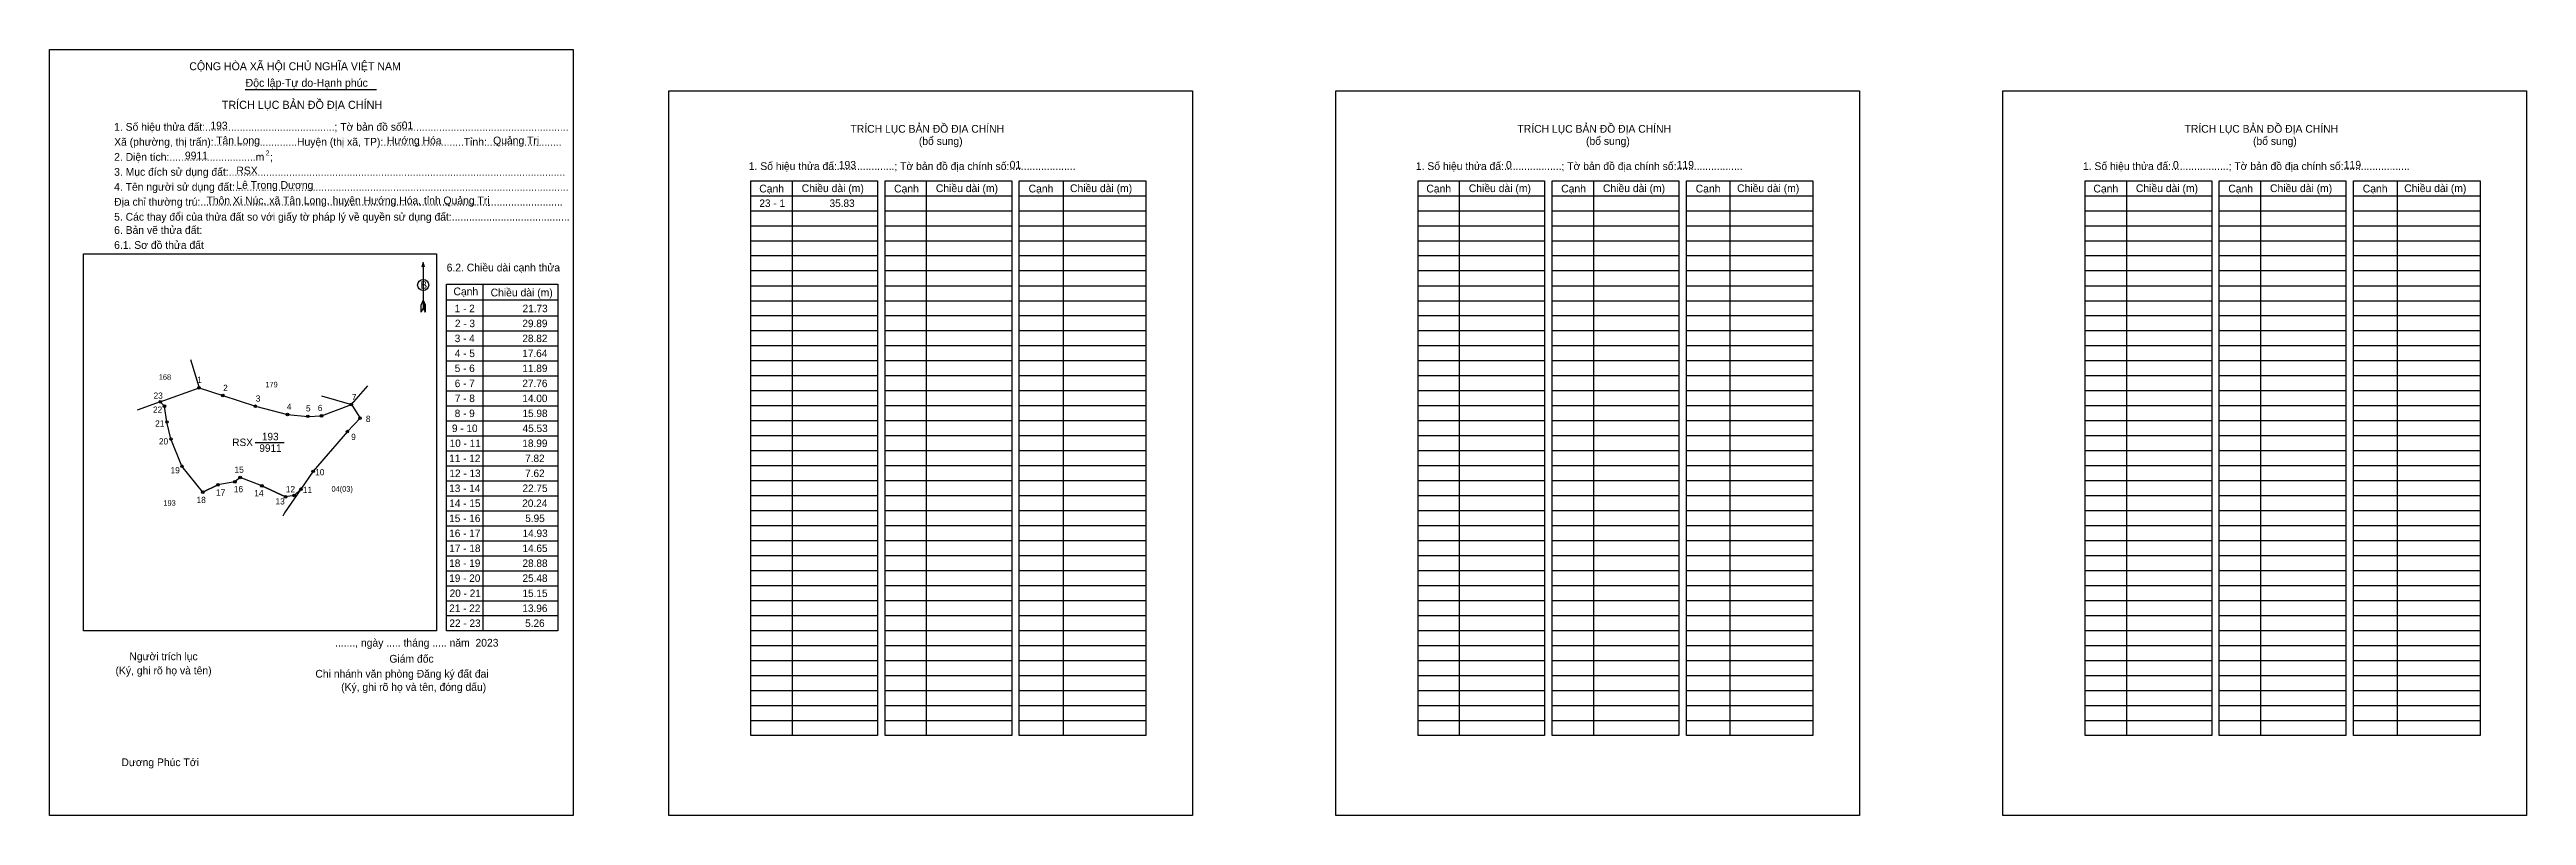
# Model space of a CAD drawing. Extents: x 542128 to 544281, y 1836795 to 1837460.
import ezdxf

# ---------------------------------------------------------------- set-up
doc = ezdxf.new("R2010")
doc.units = 0
for name, color, linetype in [('Level 1', 7, 'Continuous'), ('Level 10', 7, 'Continuous'), ('Level 11', 7, 'Continuous'), ('Level 13', 7, 'Continuous'), ('Level 2', 7, 'Continuous'), ('Level 36', 7, 'Continuous'), ('Level 52', 7, 'Continuous'), ('Level 6', 7, 'Continuous'), ('Level 63', 7, 'Continuous'), ('Level 9', 7, 'Continuous')]:
    doc.layers.add(name, color=color, linetype=linetype)

msp = doc.modelspace()

# ---------------------------------------------------------------- linework, layer by layer
at = {"layer": 'Level 1'}
for p, q in [((542128.1, 1837424.3), (542128.1, 1837424.3)), ((542666.3, 1837424.3), (542666.3, 1837424.3)), ((542773.6, 1837346.2), (542773.6, 1836864.4)), ((542890.2, 1837346.2), (542890.2, 1836864.4)), ((543009, 1837346.2), (543009, 1836864.4)), ((543353.4, 1837346.2), (543353.4, 1836864.4)), ((543470, 1837346.2), (543470, 1836864.4)), ((543588.7, 1837346.2), (543588.7, 1836864.4)), ((543933.2, 1837346.2), (543933.2, 1836864.4)), ((544049.8, 1837346.2), (544049.8, 1836864.4)), ((544168.5, 1837346.2), (544168.5, 1836864.4)), ((542737.8, 1837333.2), (542847.8, 1837333.2)), ((542854.4, 1837333.2), (542964.4, 1837333.2)), ((542971, 1837333.2), (543081, 1837333.2)), ((543317.6, 1837333.2), (543427.6, 1837333.2)), ((543434.2, 1837333.2), (543544.2, 1837333.2)), ((543550.8, 1837333.2), (543660.8, 1837333.2)), ((543897.4, 1837333.2), (544007.4, 1837333.2)), ((544014, 1837333.2), (544124, 1837333.2)), ((544130.6, 1837333.2), (544240.6, 1837333.2)), ((542737.8, 1837320.1), (542847.8, 1837320.1)), ((542737.8, 1837307.1), (542847.8, 1837307.1)), ((542854.4, 1837320.1), (542964.4, 1837320.1)), ((542854.4, 1837307.1), (542964.4, 1837307.1)), ((542971, 1837320.1), (543081, 1837320.1)), ((542971, 1837307.1), (543081, 1837307.1)), ((543317.6, 1837320.1), (543427.6, 1837320.1)), ((543317.6, 1837307.1), (543427.6, 1837307.1)), ((543434.2, 1837320.1), (543544.2, 1837320.1)), ((543434.2, 1837307.1), (543544.2, 1837307.1)), ((543550.8, 1837320.1), (543660.8, 1837320.1)), ((543550.8, 1837307.1), (543660.8, 1837307.1)), ((543897.4, 1837320.1), (544007.4, 1837320.1)), ((543897.4, 1837307.1), (544007.4, 1837307.1)), ((544014, 1837320.1), (544124, 1837320.1)), ((544014, 1837307.1), (544124, 1837307.1)), ((544130.6, 1837320.1), (544240.6, 1837320.1)), ((544130.6, 1837307.1), (544240.6, 1837307.1)), ((542157.7, 1837282.6), (542157.7, 1837282.6)), ((542737.8, 1837294.1), (542847.8, 1837294.1)), ((542737.8, 1837281.1), (542847.8, 1837281.1)), ((542854.4, 1837294.1), (542964.4, 1837294.1)), ((542854.4, 1837281.1), (542964.4, 1837281.1)), ((542971, 1837294.1), (543081, 1837294.1)), ((542971, 1837281.1), (543081, 1837281.1)), ((543317.6, 1837294.1), (543427.6, 1837294.1)), ((543317.6, 1837281.1), (543427.6, 1837281.1)), ((543434.2, 1837294.1), (543544.2, 1837294.1)), ((543434.2, 1837281.1), (543544.2, 1837281.1)), ((543550.8, 1837294.1), (543660.8, 1837294.1)), ((543550.8, 1837281.1), (543660.8, 1837281.1)), ((543897.4, 1837294.1), (544007.4, 1837294.1)), ((543897.4, 1837281.1), (544007.4, 1837281.1)), ((544014, 1837294.1), (544124, 1837294.1)), ((544014, 1837281.1), (544124, 1837281.1)), ((544130.6, 1837294.1), (544240.6, 1837294.1)), ((544130.6, 1837281.1), (544240.6, 1837281.1)), ((542452.9, 1837275.3), (542452.9, 1837235.9)), ((542737.8, 1837268.1), (542847.8, 1837268.1)), ((542854.4, 1837268.1), (542964.4, 1837268.1)), ((542971, 1837268.1), (543081, 1837268.1)), ((543317.6, 1837268.1), (543427.6, 1837268.1)), ((543434.2, 1837268.1), (543544.2, 1837268.1)), ((543550.8, 1837268.1), (543660.8, 1837268.1)), ((543897.4, 1837268.1), (544007.4, 1837268.1)), ((544014, 1837268.1), (544124, 1837268.1)), ((544130.6, 1837268.1), (544240.6, 1837268.1)), ((542451.1, 1837231.9), (542451.2, 1837238.4)), ((542452.9, 1837235.9), (542451.1, 1837231.9)), ((542452.9, 1837242.4), (542451.2, 1837238.4)), ((542452.9, 1837242.4), (542454.6, 1837238.4)), ((542452.9, 1837241.8), (542454.6, 1837237.8)), ((542452.9, 1837241.3), (542454.6, 1837237.2)), ((542452.9, 1837240.7), (542454.6, 1837236.7)), ((542452.9, 1837240.1), (542454.6, 1837236.1)), ((542452.9, 1837239.6), (542454.6, 1837235.5)), ((542452.9, 1837239), (542454.6, 1837234.9)), ((542452.9, 1837238.4), (542454.6, 1837234.3)), ((542452.9, 1837237.9), (542454.6, 1837233.7)), ((542452.9, 1837237.3), (542454.6, 1837233.1)), ((542452.9, 1837236.7), (542454.6, 1837232.6)), ((542452.9, 1837235.9), (542454.6, 1837231.9)), ((542454.6, 1837231.9), (542454.6, 1837238.4)), ((542473.3, 1836986.8), (542473.3, 1837256.4)), ((542473.3, 1837242.7), (542569.9, 1837242.7)), ((542504.6, 1837256.4), (542504.6, 1836955.3)), ((542569.9, 1837256.4), (542569.9, 1836986.8)), ((542737.8, 1837255), (542847.8, 1837255)), ((542737.8, 1837242), (542847.8, 1837242)), ((542854.4, 1837255), (542964.4, 1837255)), ((542854.4, 1837242), (542964.4, 1837242)), ((542971, 1837255), (543081, 1837255)), ((542971, 1837242), (543081, 1837242)), ((543317.6, 1837255), (543427.6, 1837255)), ((543317.6, 1837242), (543427.6, 1837242)), ((543434.2, 1837255), (543544.2, 1837255)), ((543434.2, 1837242), (543544.2, 1837242)), ((543550.8, 1837255), (543660.8, 1837255)), ((543550.8, 1837242), (543660.8, 1837242)), ((543897.4, 1837255), (544007.4, 1837255)), ((543897.4, 1837242), (544007.4, 1837242)), ((544014, 1837255), (544124, 1837255)), ((544014, 1837242), (544124, 1837242)), ((544130.6, 1837255), (544240.6, 1837255)), ((544130.6, 1837242), (544240.6, 1837242)), ((542473.3, 1837228.8), (542569.9, 1837228.8)), ((542473.3, 1837215.8), (542569.9, 1837215.8)), ((542737.8, 1837229), (542847.8, 1837229)), ((542737.8, 1837216), (542847.8, 1837216)), ((542854.4, 1837229), (542964.4, 1837229)), ((542854.4, 1837216), (542964.4, 1837216)), ((542971, 1837229), (543081, 1837229)), ((542971, 1837216), (543081, 1837216)), ((543317.6, 1837229), (543427.6, 1837229)), ((543317.6, 1837216), (543427.6, 1837216)), ((543434.2, 1837229), (543544.2, 1837229)), ((543434.2, 1837216), (543544.2, 1837216)), ((543550.8, 1837229), (543660.8, 1837229)), ((543550.8, 1837216), (543660.8, 1837216)), ((543897.4, 1837229), (544007.4, 1837229)), ((543897.4, 1837216), (544007.4, 1837216)), ((544014, 1837229), (544124, 1837229)), ((544014, 1837216), (544124, 1837216)), ((544130.6, 1837229), (544240.6, 1837229)), ((544130.6, 1837216), (544240.6, 1837216)), ((542473.3, 1837202.8), (542569.9, 1837202.8)), ((542737.8, 1837203), (542847.8, 1837203)), ((542854.4, 1837203), (542964.4, 1837203)), ((542971, 1837203), (543081, 1837203)), ((543317.6, 1837203), (543427.6, 1837203)), ((543434.2, 1837203), (543544.2, 1837203)), ((543550.8, 1837203), (543660.8, 1837203)), ((543897.4, 1837203), (544007.4, 1837203)), ((544014, 1837203), (544124, 1837203)), ((544130.6, 1837203), (544240.6, 1837203)), ((542473.3, 1837189.7), (542569.9, 1837189.7)), ((542473.3, 1837176.7), (542569.9, 1837176.7)), ((542737.8, 1837189.9), (542847.8, 1837189.9)), ((542737.8, 1837176.9), (542847.8, 1837176.9)), ((542854.4, 1837189.9), (542964.4, 1837189.9)), ((542854.4, 1837176.9), (542964.4, 1837176.9)), ((542971, 1837189.9), (543081, 1837189.9)), ((542971, 1837176.9), (543081, 1837176.9)), ((543317.6, 1837189.9), (543427.6, 1837189.9)), ((543317.6, 1837176.9), (543427.6, 1837176.9)), ((543434.2, 1837189.9), (543544.2, 1837189.9)), ((543434.2, 1837176.9), (543544.2, 1837176.9)), ((543550.8, 1837189.9), (543660.8, 1837189.9)), ((543550.8, 1837176.9), (543660.8, 1837176.9)), ((543897.4, 1837189.9), (544007.4, 1837189.9)), ((543897.4, 1837176.9), (544007.4, 1837176.9)), ((544014, 1837189.9), (544124, 1837189.9)), ((544014, 1837176.9), (544124, 1837176.9)), ((544130.6, 1837189.9), (544240.6, 1837189.9)), ((544130.6, 1837176.9), (544240.6, 1837176.9)), ((542473.3, 1837163.7), (542569.9, 1837163.7)), ((542473.3, 1837150.7), (542569.9, 1837150.7)), ((542737.8, 1837163.9), (542847.8, 1837163.9)), ((542737.8, 1837150.9), (542847.8, 1837150.9)), ((542854.4, 1837163.9), (542964.4, 1837163.9)), ((542854.4, 1837150.9), (542964.4, 1837150.9)), ((542971, 1837163.9), (543081, 1837163.9)), ((542971, 1837150.9), (543081, 1837150.9)), ((543317.6, 1837163.9), (543427.6, 1837163.9)), ((543317.6, 1837150.9), (543427.6, 1837150.9)), ((543434.2, 1837163.9), (543544.2, 1837163.9)), ((543434.2, 1837150.9), (543544.2, 1837150.9)), ((543550.8, 1837163.9), (543660.8, 1837163.9)), ((543550.8, 1837150.9), (543660.8, 1837150.9)), ((543897.4, 1837163.9), (544007.4, 1837163.9)), ((543897.4, 1837150.9), (544007.4, 1837150.9)), ((544014, 1837163.9), (544124, 1837163.9)), ((544014, 1837150.9), (544124, 1837150.9)), ((544130.6, 1837163.9), (544240.6, 1837163.9)), ((544130.6, 1837150.9), (544240.6, 1837150.9)), ((542473.3, 1837137.6), (542569.9, 1837137.6)), ((542737.8, 1837137.8), (542847.8, 1837137.8)), ((542854.4, 1837137.8), (542964.4, 1837137.8)), ((542971, 1837137.8), (543081, 1837137.8)), ((543317.6, 1837137.8), (543427.6, 1837137.8)), ((543434.2, 1837137.8), (543544.2, 1837137.8)), ((543550.8, 1837137.8), (543660.8, 1837137.8)), ((543897.4, 1837137.8), (544007.4, 1837137.8)), ((544014, 1837137.8), (544124, 1837137.8)), ((544130.6, 1837137.8), (544240.6, 1837137.8)), ((542473.3, 1837124.6), (542569.9, 1837124.6)), ((542473.3, 1837111.6), (542569.9, 1837111.6)), ((542737.8, 1837124.8), (542847.8, 1837124.8)), ((542737.8, 1837111.8), (542847.8, 1837111.8)), ((542854.4, 1837124.8), (542964.4, 1837124.8)), ((542854.4, 1837111.8), (542964.4, 1837111.8)), ((542971, 1837124.8), (543081, 1837124.8)), ((542971, 1837111.8), (543081, 1837111.8)), ((543317.6, 1837124.8), (543427.6, 1837124.8)), ((543317.6, 1837111.8), (543427.6, 1837111.8)), ((543434.2, 1837124.8), (543544.2, 1837124.8)), ((543434.2, 1837111.8), (543544.2, 1837111.8)), ((543550.8, 1837124.8), (543660.8, 1837124.8)), ((543550.8, 1837111.8), (543660.8, 1837111.8)), ((543897.4, 1837124.8), (544007.4, 1837124.8)), ((543897.4, 1837111.8), (544007.4, 1837111.8)), ((544014, 1837124.8), (544124, 1837124.8)), ((544014, 1837111.8), (544124, 1837111.8)), ((544130.6, 1837124.8), (544240.6, 1837124.8)), ((544130.6, 1837111.8), (544240.6, 1837111.8)), ((542473.3, 1837098.6), (542569.9, 1837098.6)), ((542473.3, 1837085.6), (542569.9, 1837085.6)), ((542737.8, 1837098.8), (542847.8, 1837098.8)), ((542737.8, 1837085.8), (542847.8, 1837085.8)), ((542854.4, 1837098.8), (542964.4, 1837098.8)), ((542854.4, 1837085.8), (542964.4, 1837085.8)), ((542971, 1837098.8), (543081, 1837098.8)), ((542971, 1837085.8), (543081, 1837085.8)), ((543317.6, 1837098.8), (543427.6, 1837098.8)), ((543317.6, 1837085.8), (543427.6, 1837085.8)), ((543434.2, 1837098.8), (543544.2, 1837098.8)), ((543434.2, 1837085.8), (543544.2, 1837085.8)), ((543550.8, 1837098.8), (543660.8, 1837098.8)), ((543550.8, 1837085.8), (543660.8, 1837085.8)), ((543897.4, 1837098.8), (544007.4, 1837098.8)), ((543897.4, 1837085.8), (544007.4, 1837085.8)), ((544014, 1837098.8), (544124, 1837098.8)), ((544014, 1837085.8), (544124, 1837085.8)), ((544130.6, 1837098.8), (544240.6, 1837098.8)), ((544130.6, 1837085.8), (544240.6, 1837085.8)), ((542473.3, 1837072.5), (542569.9, 1837072.5)), ((542737.8, 1837072.7), (542847.8, 1837072.7)), ((542854.4, 1837072.7), (542964.4, 1837072.7)), ((542971, 1837072.7), (543081, 1837072.7)), ((543317.6, 1837072.7), (543427.6, 1837072.7)), ((543434.2, 1837072.7), (543544.2, 1837072.7)), ((543550.8, 1837072.7), (543660.8, 1837072.7)), ((543897.4, 1837072.7), (544007.4, 1837072.7)), ((544014, 1837072.7), (544124, 1837072.7)), ((544130.6, 1837072.7), (544240.6, 1837072.7)), ((542473.3, 1837059.5), (542569.9, 1837059.5)), ((542473.3, 1837046.5), (542569.9, 1837046.5)), ((542737.8, 1837059.7), (542847.8, 1837059.7)), ((542737.8, 1837046.7), (542847.8, 1837046.7)), ((542854.4, 1837059.7), (542964.4, 1837059.7)), ((542854.4, 1837046.7), (542964.4, 1837046.7)), ((542971, 1837059.7), (543081, 1837059.7)), ((542971, 1837046.7), (543081, 1837046.7)), ((543317.6, 1837059.7), (543427.6, 1837059.7)), ((543317.6, 1837046.7), (543427.6, 1837046.7)), ((543434.2, 1837059.7), (543544.2, 1837059.7)), ((543434.2, 1837046.7), (543544.2, 1837046.7)), ((543550.8, 1837059.7), (543660.8, 1837059.7)), ((543550.8, 1837046.7), (543660.8, 1837046.7)), ((543897.4, 1837059.7), (544007.4, 1837059.7)), ((543897.4, 1837046.7), (544007.4, 1837046.7)), ((544014, 1837059.7), (544124, 1837059.7)), ((544014, 1837046.7), (544124, 1837046.7)), ((544130.6, 1837059.7), (544240.6, 1837059.7)), ((544130.6, 1837046.7), (544240.6, 1837046.7)), ((542473.3, 1837033.5), (542569.9, 1837033.5)), ((542473.3, 1837020.5), (542569.9, 1837020.5)), ((542737.8, 1837033.7), (542847.8, 1837033.7)), ((542737.8, 1837020.7), (542847.8, 1837020.7)), ((542854.4, 1837033.7), (542964.4, 1837033.7)), ((542854.4, 1837020.7), (542964.4, 1837020.7)), ((542971, 1837033.7), (543081, 1837033.7)), ((542971, 1837020.7), (543081, 1837020.7)), ((543317.6, 1837033.7), (543427.6, 1837033.7)), ((543317.6, 1837020.7), (543427.6, 1837020.7)), ((543434.2, 1837033.7), (543544.2, 1837033.7)), ((543434.2, 1837020.7), (543544.2, 1837020.7)), ((543550.8, 1837033.7), (543660.8, 1837033.7)), ((543550.8, 1837020.7), (543660.8, 1837020.7)), ((543897.4, 1837033.7), (544007.4, 1837033.7)), ((543897.4, 1837020.7), (544007.4, 1837020.7)), ((544014, 1837033.7), (544124, 1837033.7)), ((544014, 1837020.7), (544124, 1837020.7)), ((544130.6, 1837033.7), (544240.6, 1837033.7)), ((544130.6, 1837020.7), (544240.6, 1837020.7)), ((542473.3, 1837007.4), (542569.9, 1837007.4)), ((542737.8, 1837007.6), (542847.8, 1837007.6)), ((542854.4, 1837007.6), (542964.4, 1837007.6)), ((542971, 1837007.6), (543081, 1837007.6)), ((543317.6, 1837007.6), (543427.6, 1837007.6)), ((543434.2, 1837007.6), (543544.2, 1837007.6)), ((543550.8, 1837007.6), (543660.8, 1837007.6)), ((543897.4, 1837007.6), (544007.4, 1837007.6)), ((544014, 1837007.6), (544124, 1837007.6)), ((544130.6, 1837007.6), (544240.6, 1837007.6)), ((542473.3, 1836994.4), (542569.9, 1836994.4)), ((542473.3, 1836981.4), (542569.9, 1836981.4)), ((542737.8, 1836994.6), (542847.8, 1836994.6)), ((542737.8, 1836981.6), (542847.8, 1836981.6)), ((542854.4, 1836994.6), (542964.4, 1836994.6)), ((542854.4, 1836981.6), (542964.4, 1836981.6)), ((542971, 1836994.6), (543081, 1836994.6)), ((542971, 1836981.6), (543081, 1836981.6)), ((543317.6, 1836994.6), (543427.6, 1836994.6)), ((543317.6, 1836981.6), (543427.6, 1836981.6)), ((543434.2, 1836994.6), (543544.2, 1836994.6)), ((543434.2, 1836981.6), (543544.2, 1836981.6)), ((543550.8, 1836994.6), (543660.8, 1836994.6)), ((543550.8, 1836981.6), (543660.8, 1836981.6)), ((543897.4, 1836994.6), (544007.4, 1836994.6)), ((543897.4, 1836981.6), (544007.4, 1836981.6)), ((544014, 1836994.6), (544124, 1836994.6)), ((544014, 1836981.6), (544124, 1836981.6)), ((544130.6, 1836994.6), (544240.6, 1836994.6)), ((544130.6, 1836981.6), (544240.6, 1836981.6)), ((542473.3, 1836968.4), (542569.9, 1836968.4)), ((542737.8, 1836968.6), (542847.8, 1836968.6)), ((542737.8, 1836955.5), (542847.8, 1836955.5)), ((542854.4, 1836968.6), (542964.4, 1836968.6)), ((542854.4, 1836955.5), (542964.4, 1836955.5)), ((542971, 1836968.6), (543081, 1836968.6)), ((542971, 1836955.5), (543081, 1836955.5)), ((543317.6, 1836968.6), (543427.6, 1836968.6)), ((543317.6, 1836955.5), (543427.6, 1836955.5)), ((543434.2, 1836968.6), (543544.2, 1836968.6)), ((543434.2, 1836955.5), (543544.2, 1836955.5)), ((543550.8, 1836968.6), (543660.8, 1836968.6)), ((543550.8, 1836955.5), (543660.8, 1836955.5)), ((543897.4, 1836968.6), (544007.4, 1836968.6)), ((543897.4, 1836955.5), (544007.4, 1836955.5)), ((544014, 1836968.6), (544124, 1836968.6)), ((544014, 1836955.5), (544124, 1836955.5)), ((544130.6, 1836968.6), (544240.6, 1836968.6)), ((544130.6, 1836955.5), (544240.6, 1836955.5)), ((542464.6, 1836955.3), (542464.6, 1836955.3)), ((542737.8, 1836942.5), (542847.8, 1836942.5)), ((542854.4, 1836942.5), (542964.4, 1836942.5)), ((542971, 1836942.5), (543081, 1836942.5)), ((543317.6, 1836942.5), (543427.6, 1836942.5)), ((543434.2, 1836942.5), (543544.2, 1836942.5)), ((543550.8, 1836942.5), (543660.8, 1836942.5)), ((543897.4, 1836942.5), (544007.4, 1836942.5)), ((544014, 1836942.5), (544124, 1836942.5)), ((544130.6, 1836942.5), (544240.6, 1836942.5)), ((542737.8, 1836929.5), (542847.8, 1836929.5)), ((542737.8, 1836916.5), (542847.8, 1836916.5)), ((542854.4, 1836929.5), (542964.4, 1836929.5)), ((542854.4, 1836916.5), (542964.4, 1836916.5)), ((542971, 1836929.5), (543081, 1836929.5)), ((542971, 1836916.5), (543081, 1836916.5)), ((543317.6, 1836929.5), (543427.6, 1836929.5)), ((543317.6, 1836916.5), (543427.6, 1836916.5)), ((543434.2, 1836929.5), (543544.2, 1836929.5)), ((543434.2, 1836916.5), (543544.2, 1836916.5)), ((543550.8, 1836929.5), (543660.8, 1836929.5)), ((543550.8, 1836916.5), (543660.8, 1836916.5)), ((543897.4, 1836929.5), (544007.4, 1836929.5)), ((543897.4, 1836916.5), (544007.4, 1836916.5)), ((544014, 1836929.5), (544124, 1836929.5)), ((544014, 1836916.5), (544124, 1836916.5)), ((544130.6, 1836929.5), (544240.6, 1836929.5)), ((544130.6, 1836916.5), (544240.6, 1836916.5)), ((542737.8, 1836903.5), (542847.8, 1836903.5)), ((542854.4, 1836903.5), (542964.4, 1836903.5)), ((542971, 1836903.5), (543081, 1836903.5)), ((543317.6, 1836903.5), (543427.6, 1836903.5)), ((543434.2, 1836903.5), (543544.2, 1836903.5)), ((543550.8, 1836903.5), (543660.8, 1836903.5)), ((543897.4, 1836903.5), (544007.4, 1836903.5)), ((544014, 1836903.5), (544124, 1836903.5)), ((544130.6, 1836903.5), (544240.6, 1836903.5)), ((542737.8, 1836890.4), (542847.8, 1836890.4)), ((542737.8, 1836877.4), (542847.8, 1836877.4)), ((542854.4, 1836890.4), (542964.4, 1836890.4)), ((542854.4, 1836877.4), (542964.4, 1836877.4)), ((542971, 1836890.4), (543081, 1836890.4)), ((542971, 1836877.4), (543081, 1836877.4)), ((543317.6, 1836890.4), (543427.6, 1836890.4)), ((543317.6, 1836877.4), (543427.6, 1836877.4)), ((543434.2, 1836890.4), (543544.2, 1836890.4)), ((543434.2, 1836877.4), (543544.2, 1836877.4)), ((543550.8, 1836890.4), (543660.8, 1836890.4)), ((543550.8, 1836877.4), (543660.8, 1836877.4)), ((543897.4, 1836890.4), (544007.4, 1836890.4)), ((543897.4, 1836877.4), (544007.4, 1836877.4)), ((544014, 1836890.4), (544124, 1836890.4)), ((544014, 1836877.4), (544124, 1836877.4)), ((544130.6, 1836890.4), (544240.6, 1836890.4)), ((544130.6, 1836877.4), (544240.6, 1836877.4)), ((542583.2, 1836794.9), (542583.2, 1836794.9)), ((543121.4, 1836794.9), (543121.4, 1836794.9))]:
    msp.add_line(p, q, dxfattribs=at)
for points in [[(542737.8, 1837346.2), (542847.8, 1837346.2), (542847.8, 1836864.4), (542737.8, 1836864.4)], [(542854.4, 1837346.2), (542964.4, 1837346.2), (542964.4, 1836864.4), (542854.4, 1836864.4)], [(542971, 1837346.2), (543081, 1837346.2), (543081, 1836864.4), (542971, 1836864.4)], [(543317.6, 1837346.2), (543427.6, 1837346.2), (543427.6, 1836864.4), (543317.6, 1836864.4)], [(543434.2, 1837346.2), (543544.2, 1837346.2), (543544.2, 1836864.4), (543434.2, 1836864.4)], [(543550.8, 1837346.2), (543660.8, 1837346.2), (543660.8, 1836864.4), (543550.8, 1836864.4)], [(543897.4, 1837346.2), (544007.4, 1837346.2), (544007.4, 1836864.4), (543897.4, 1836864.4)], [(544014, 1837346.2), (544124, 1837346.2), (544124, 1836864.4), (544014, 1836864.4)], [(544130.6, 1837346.2), (544240.6, 1837346.2), (544240.6, 1836864.4), (544130.6, 1836864.4)], [(542157.7, 1837282.6), (542464.6, 1837282.6), (542464.6, 1836955.3), (542157.7, 1836955.3)], [(542473.3, 1837256.4), (542569.9, 1837256.4), (542569.9, 1836955.3), (542473.3, 1836955.3)]]:
    msp.add_lwpolyline(points, close=True, dxfattribs=at)
msp.add_lwpolyline([(542454, 1837271.1), (542452.9, 1837275.3), (542451.8, 1837271.1)], dxfattribs=at)
msp.add_circle((542452.9, 1837255.6), 4.81, dxfattribs=at)
at = {"layer": 'Level 10'}
for p, q in [((542250.6, 1837190.9), (542258.1, 1837166.3)), ((542364.5, 1837159.4), (542390.5, 1837151.8))]:
    msp.add_line(p, q, dxfattribs=at)
msp.add_lwpolyline([(542224.4, 1837154.2), (542258.1, 1837166.3), (542278.7, 1837159.6), (542307.1, 1837150.3), (542335, 1837143.1), (542352.6, 1837141.5), (542364.5, 1837142), (542390.5, 1837151.8), (542398, 1837139.9), (542387, 1837128.3), (542357.3, 1837093.8), (542346.6, 1837078.2), (542340.8, 1837072.8), (542333.3, 1837071.6), (542312.7, 1837081.2), (542293.8, 1837088.4), (542289.2, 1837084.6), (542274.5, 1837082), (542261.3, 1837075.7), (542243.2, 1837098.2), (542233.7, 1837121.9), (542230.2, 1837136.6), (542228, 1837150.4)], close=True, dxfattribs=at)
at = {"layer": 'Level 11'}
for centre in [(542224.4, 1837154.2), (542224.4, 1837154.2), (542228, 1837150.4), (542258.1, 1837166.3), (542278.7, 1837159.6), (542307.1, 1837150.3), (542390.5, 1837151.8), (542230.2, 1837136.6), (542335, 1837143.1), (542352.6, 1837141.5), (542364.5, 1837142), (542387, 1837128.3), (542398, 1837139.9), (542233.7, 1837121.9), (542243.2, 1837098.2), (542289.2, 1837084.6), (542293.8, 1837088.4), (542357.3, 1837093.8), (542261.3, 1837075.7), (542274.5, 1837082), (542312.7, 1837081.2), (542333.3, 1837071.6), (542340.8, 1837072.8), (542346.6, 1837078.2)]:
    msp.add_circle(centre, 1.09, dxfattribs=at)
at = {"layer": 'Level 13'}
msp.add_line((542298.2, 1837425.5), (542412.3, 1837425.5), dxfattribs=at)
at = {"layer": 'Level 2'}
for points in [[(542128.1, 1837460.1), (542583.2, 1837460.1), (542583.2, 1836794.9), (542128.1, 1836794.9)], [(542666.3, 1837424.3), (543121.4, 1837424.3), (543121.4, 1836794.9), (542666.3, 1836794.9)], [(543246.1, 1837424.3), (543701.2, 1837424.3), (543701.2, 1836794.9), (543246.1, 1836794.9)], [(543825.9, 1837424.3), (544281, 1837424.3), (544281, 1836794.9), (543825.9, 1836794.9)]]:
    msp.add_lwpolyline(points, close=True, dxfattribs=at)
at = {"layer": 'Level 36'}
for p, q in [((542224.4, 1837154.2), (542204.2, 1837146.9)), ((542224.4, 1837154.2), (542228, 1837150.4)), ((542390.5, 1837151.8), (542404.9, 1837168.1)), ((542261.3, 1837075.7), (542274.5, 1837082)), ((542312.7, 1837081.2), (542333.3, 1837071.6)), ((542340.8, 1837072.8), (542346.6, 1837078.2))]:
    msp.add_line(p, q, dxfattribs=at)
at = {"layer": 'Level 63'}
msp.add_lwpolyline([(542346.6, 1837078.2), (542332.5, 1837057.7), (542331, 1837054.7)], dxfattribs=at)
at = {"layer": 'Level 9'}
msp.add_line((542306.9, 1837118.9), (542332.2, 1837118.9), dxfattribs=at)

# ---------------------------------------------------------------- texts
at = {"layer": 'Level 1'}
for s, height, p in [('TRÍCH LỤC BẢN ĐỒ ĐỊA CHÍNH', 7.032, (542277.8, 1837408.6)), ('1. Số hiệu thửa đất:.............................................; Tờ bản đồ số:.........................................................', 6.7278, (542184.3, 1837389.6)), ('TRÍCH LỤC BẢN ĐỒ ĐỊA CHÍNH', 6.728, (542824.3, 1837387.9)), ('TRÍCH LỤC BẢN ĐỒ ĐỊA CHÍNH', 6.728, (543404, 1837387.9)), ('TRÍCH LỤC BẢN ĐỒ ĐỊA CHÍNH', 6.728, (543983.8, 1837387.9)), ('Xã (phường, thị trấn):.............................Huyện (thị xã, TP):............................Tỉnh:..........................', 6.7278, (542184.3, 1837376.6)), ('2. Diện tích:..............................m  ;', 6.728, (542184.3, 1837363.5)), ('2', 4.34, (542316, 1837368.1)), ('(bổ sung)', 6.73, (542883.7, 1837377.3)), ('(bổ sung)', 6.73, (543463.6, 1837377.3)), ('(bổ sung)', 6.73, (544043.3, 1837377.3)), ('4. Tên người sử dụng đất:....................................................................................................................', 6.7278, (542184.3, 1837337.5)), ('3. Mục đích sử dụng đất:.....................................................................................................................', 6.7278, (542184.3, 1837350.5)), ('1. Số hiệu thửa đấ:....................; Tờ bản đồ địa chính số:.......................', 6.728, (542735.9, 1837355.5)), ('Cạnh', 6.73, (542745, 1837336)), ('Chiều dài (m)', 6.728, (542781.9, 1837336.3)), ('Cạnh', 6.73, (542862.2, 1837336)), ('Chiều dài (m)', 6.728, (542898.5, 1837336.3)), ('Cạnh', 6.73, (542979.1, 1837336)), ('Chiều dài (m)', 6.728, (543015.1, 1837336.3)), ('1. Số hiệu thửa đấ:....................; Tờ bản đồ địa chính số:.......................', 6.728, (543315.7, 1837355.5)), ('Cạnh', 6.73, (543324.8, 1837336)), ('Chiều dài (m)', 6.728, (543361.7, 1837336.3)), ('Cạnh', 6.73, (543442, 1837336)), ('Chiều dài (m)', 6.728, (543478.3, 1837336.3)), ('Cạnh', 6.73, (543558.9, 1837336)), ('Chiều dài (m)', 6.728, (543594.9, 1837336.3)), ('1. Số hiệu thửa đấ:....................; Tờ bản đồ địa chính số:.......................', 6.728, (543895.5, 1837355.5)), ('Cạnh', 6.73, (543904.6, 1837336)), ('Chiều dài (m)', 6.728, (543941.5, 1837336.3)), ('Cạnh', 6.73, (544021.8, 1837336)), ('Chiều dài (m)', 6.728, (544058.1, 1837336.3)), ('Cạnh', 6.73, (544138.7, 1837336)), ('Chiều dài (m)', 6.728, (544174.7, 1837336.3)), ('Địa chỉ thường trú:..............................................................................................................................', 6.7278, (542184.3, 1837324.5)), ('5. Các thay đổi của thửa đất so với giấy tờ pháp lý về quyền sử dụng đất:.........................................', 6.7278, (542184.3, 1837311.5)), ('6. Bản vẽ thửa đất:', 6.728, (542184.3, 1837300)), ('6.1. Sơ đồ thửa đất', 6.728, (542184.3, 1837287)), ('B', 6.51, (542450.5, 1837252.4)), ('6.2. Chiều dài cạnh thửa', 6.728, (542473.3, 1837267.4)), ('Cạnh', 6.73, (542479.2, 1837246.7)), ('Chiều dài (m)', 6.728, (542511.5, 1837245.7)), ('168', 4.8, (542223.1, 1837173.3)), ('179', 4.8, (542315.7, 1837166.7)), ('193', 4.8, (542227.1, 1837063.9)), ('04(03)', 4.8, (542373.2, 1837076.1)), ('Người trích lục', 6.728, (542197.5, 1836929.7)), ('......., ngày ..... tháng ..... năm  2023', 6.728, (542376.3, 1836941.5)), ('Giám đốc', 6.73, (542423.5, 1836927.6)), ('(Ký, ghi rõ họ và tên)', 6.728, (542185.5, 1836917.4)), ('Chi nhánh văn phòng Đăng ký đất đai ', 6.728, (542359.2, 1836914.6)), ('(Ký, ghi rõ họ và tên, đóng dấu)', 6.728, (542381.6, 1836903.1)), ('Dương Phúc Tới', 6.728, (542190.6, 1836837.7))]:
    msp.add_text(s, height=height, dxfattribs=at).set_placement(p)
at = {"layer": 'Level 13'}
for s, height, p in [('CỘNG HÒA XÃ HỘI CHỦ NGHĨA VIỆT NAM', 6.875, (542249.6, 1837442.2)), ('Độc lập-Tự do-Hạnh phúc', 6.875, (542298.5, 1837427.8)), ('RSX', 6.51, (542287, 1837115.7)), ('9911', 6.51, (542310.5, 1837110.7)), ('193', 6.51, (542312.7, 1837120.7))]:
    msp.add_text(s, height=height, dxfattribs=at).set_placement(p)
at = {"layer": 'Level 52'}
for s, p in [('23 - 1', (542745.1, 1837323.4)), ('35.83', (542806.1, 1837323.4)), ('1 - 2', (542480.3, 1837232)), ('21.73', (542539.3, 1837232)), ('2 - 3', (542480.5, 1837219)), ('29.89', (542539.1, 1837219)), ('3 - 4', (542480.3, 1837206)), ('4 - 5', (542480.4, 1837193)), ('28.82', (542539.1, 1837206)), ('17.64', (542539, 1837193)), ('5 - 6', (542480.3, 1837180)), ('6 - 7', (542480.3, 1837166.9)), ('27.76', (542539.1, 1837166.9)), ('11.89', (542539.1, 1837180)), ('7 - 8', (542480.4, 1837153.9)), ('14.00', (542539.1, 1837153.9)), ('9 - 10', (542477.9, 1837127.9)), ('8 - 9', (542480.3, 1837140.9)), ('45.53', (542539.3, 1837127.9)), ('15.98', (542539.2, 1837140.9)), ('11 - 12', (542475.5, 1837101.8)), ('10 - 11', (542475.9, 1837114.9)), ('18.99', (542539.1, 1837114.9)), ('7.82', (542541.5, 1837101.8)), ('12 - 13', (542475.7, 1837088.8)), ('7.62', (542541.5, 1837088.8)), ('13 - 14', (542475.5, 1837075.8)), ('14 - 15', (542475.6, 1837062.8)), ('20.24', (542539, 1837062.8)), ('22.75', (542539.2, 1837075.8)), ('15 - 16', (542475.5, 1837049.7)), ('16 - 17', (542475.5, 1837036.7)), ('14.93', (542539.3, 1837036.7)), ('5.95', (542541.6, 1837049.7)), ('17 - 18', (542475.6, 1837023.7)), ('14.65', (542539.2, 1837023.7)), ('19 - 20', (542475.5, 1836997.7)), ('18 - 19', (542475.5, 1837010.7)), ('28.88', (542539.2, 1837010.7)), ('25.48', (542539.2, 1836997.7)), ('21 - 22', (542475.5, 1836971.6)), ('20 - 21', (542475.9, 1836984.6)), ('13.96', (542539.1, 1836971.6)), ('15.15', (542539.2, 1836984.6)), ('22 - 23', (542475.7, 1836958.6)), ('5.26', (542541.5, 1836958.6))]:
    msp.add_text(s, height=6.51, dxfattribs=at).set_placement(p)
at = {"layer": 'Level 6'}
for s, height, p in [('193', 6.73, (542267.9, 1837390.8)), ('01', 6.73, (542434.2, 1837390.9)), ('9911', 6.73, (542245.8, 1837364.7)), ('Tân Long', 6.73, (542273, 1837377.8)), ('Hướng Hóa', 6.73, (542421.4, 1837377.8)), ('Quảng Trị', 6.73, (542513.7, 1837377.8)), ('RSX', 6.73, (542290.5, 1837351.7)), ('Lê Trọng Dương', 6.728, (542290.5, 1837339.1)), ('193', 6.73, (542814.1, 1837356.6)), ('01', 6.73, (542962.6, 1837356.7)), ('0', 6.73, (543394, 1837356.6)), ('119', 6.73, (543542.4, 1837356.7)), ('0', 6.73, (543973.7, 1837356.6)), ('119', 6.73, (544122.2, 1837356.7)), ('Thôn Xi Núc, xã Tân Long, huyện Hướng Hóa, tỉnh Quảng Trị', 6.728, (542264.6, 1837325.7))]:
    msp.add_text(s, height=height, dxfattribs=at).set_placement(p)
at = {"layer": 'Level 9'}
for s, p in [('1', (542256.4, 1837170.6)), ('22', (542218, 1837144.6)), ('23', (542218.5, 1837156.8)), ('2', (542279, 1837163.5)), ('3', (542307.4, 1837154.3)), ('4', (542334.4, 1837147.2)), ('5', (542351, 1837145.8)), ('6', (542361.3, 1837146.1)), ('7', (542390.9, 1837155.6)), ('21', (542219.9, 1837132.6)), ('8', (542403.1, 1837136.6)), ('20', (542223.2, 1837117.1)), ('9', (542390.3, 1837121)), ('19', (542233.3, 1837092)), ('15', (542288.9, 1837092.5)), ('10', (542359, 1837090.3)), ('18', (542255.9, 1837066.2)), ('17', (542272.8, 1837072.7)), ('16', (542288.3, 1837075.6)), ('14', (542306.1, 1837072.1)), ('13', (542324.5, 1837065)), ('12', (542333.5, 1837075.6)), ('11', (542348.3, 1837074.9))]:
    msp.add_text(s, height=5.43, dxfattribs=at).set_placement(p)

doc.saveas('drawing.dxf')
